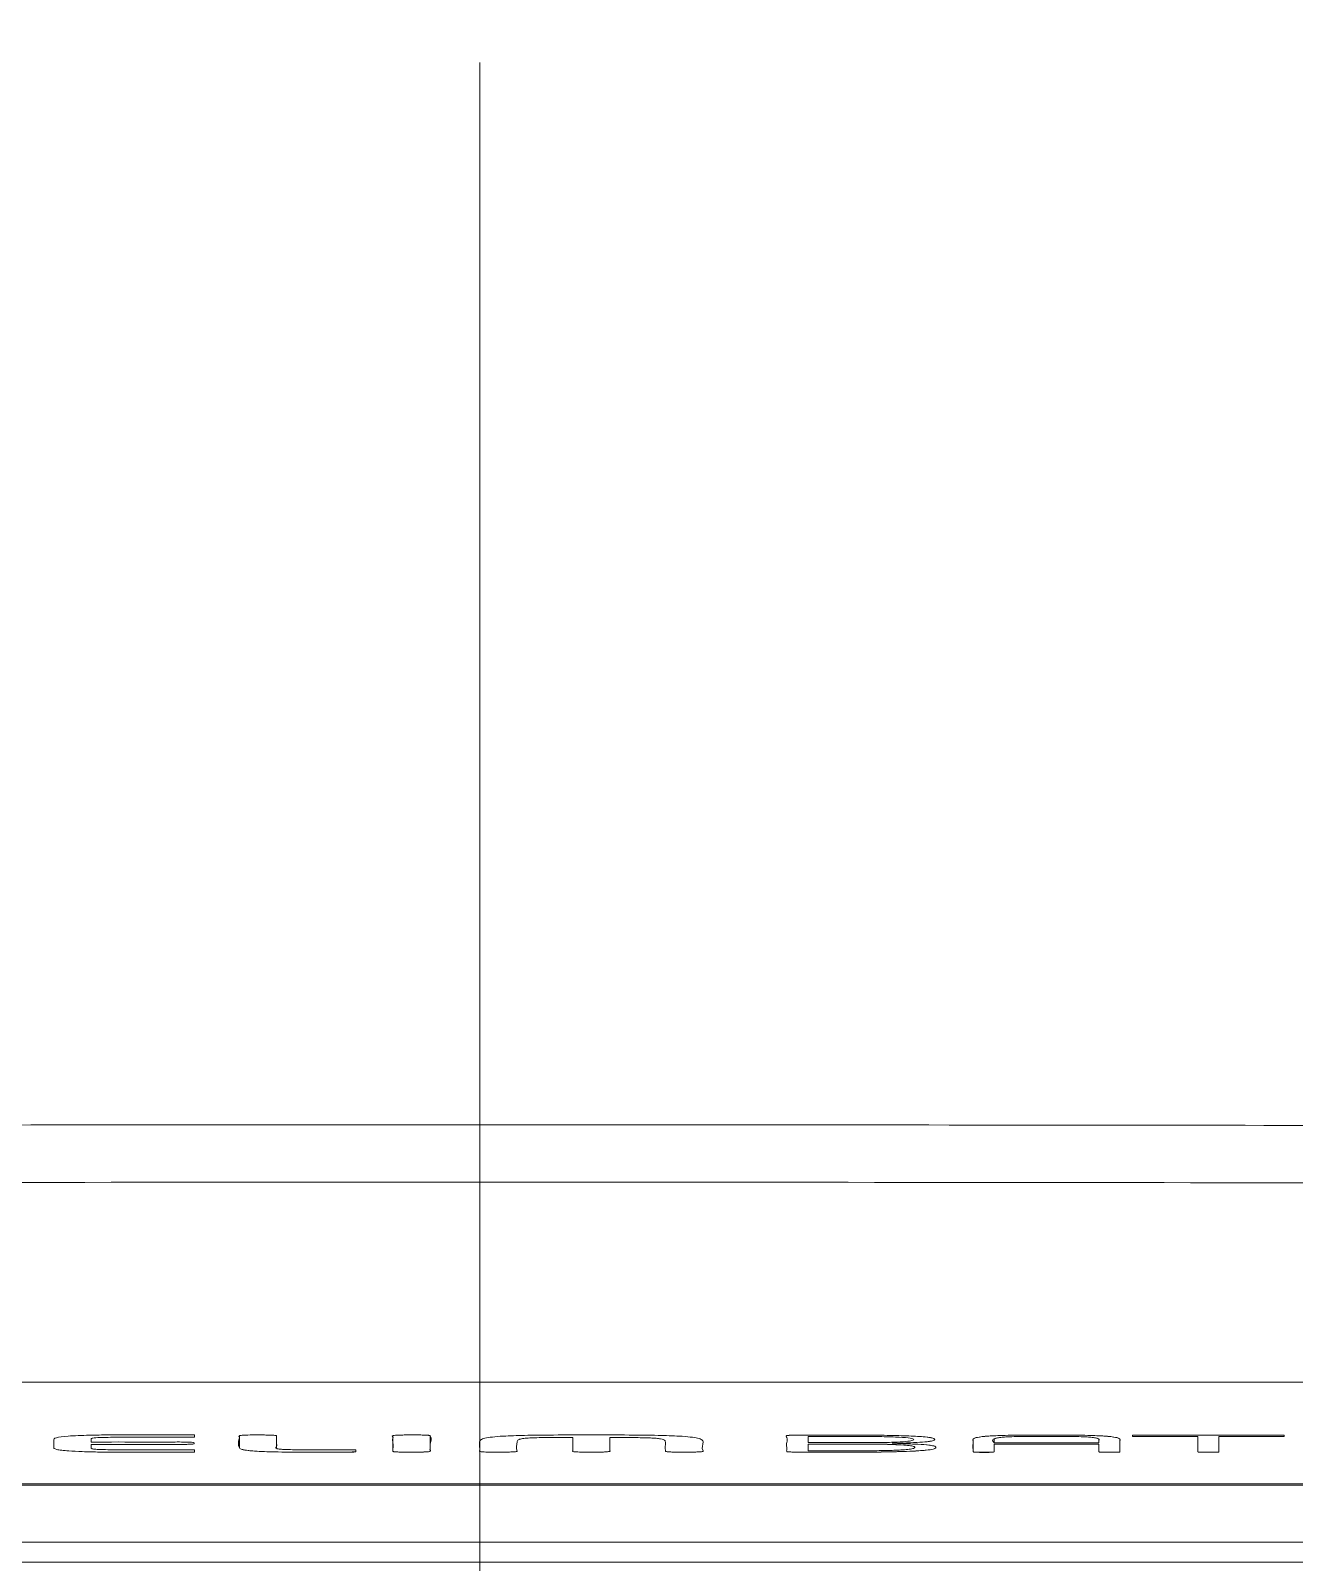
# Model space of a CAD drawing. Extents: x 1268 to 7307, y -579 to 1973.
# Drawn here: x 6064.51 to 6086.22, y 257.09 to 283.39 of the extents above; entities that cross this region are included whole.
import ezdxf

# ---------------------------------------------------------------- set-up
doc = ezdxf.new("R2010")
doc.units = 0
doc.header["$LTSCALE"] = 20
doc.header["$MEASUREMENT"] = 0
doc.linetypes.add('CENTER', pattern=[2, 1.25, -0.25, 0.25, -0.25])
doc.layers.get('0').update_dxf_attribs({"linetype": 'CONTINUOUS'})
doc.layers.add('1', color=7, linetype='CONTINUOUS')

msp = doc.modelspace()

# ---------------------------------------------------------------- linework, layer by layer
at = {"color": 7, "linetype": 'Continuous', "lineweight": 15}
for p, q in [((6104.727, 260.184), (6053.501, 260.184)), ((6104.727, 260.184), (6053.501, 260.184)), ((6067.326, 259.275), (6067.326, 259.236)), ((6067.326, 259.275), (6067.326, 259.236)), ((6077.865, 259.249), (6077.865, 259.144)), ((6077.865, 259.249), (6077.865, 259.144)), ((6077.865, 259.004), (6077.865, 259.119)), ((6077.865, 259.004), (6077.865, 259.119)), ((6079.493, 259.136), (6079.308, 259.132)), ((6079.493, 259.136), (6079.308, 259.132)), ((6079.308, 259.132), (6079.495, 259.126)), ((6079.308, 259.132), (6079.495, 259.126)), ((6081.06, 259.143), (6082.861, 259.143)), ((6081.06, 259.143), (6082.861, 259.143)), ((6081.06, 259.12), (6081.06, 258.985)), ((6082.861, 259.12), (6081.06, 259.12)), ((6081.06, 259.12), (6081.06, 258.985)), ((6082.861, 259.12), (6081.06, 259.12)), ((6082.861, 258.985), (6082.861, 259.12)), ((6082.861, 258.985), (6082.861, 259.12)), ((6083.474, 259.271), (6086.01, 259.271)), ((6083.474, 259.271), (6086.01, 259.271)), ((6084.562, 259.25), (6083.474, 259.25)), ((6084.562, 259.25), (6083.474, 259.25)), ((6084.562, 258.985), (6084.562, 259.25)), ((6084.562, 258.985), (6084.562, 259.25)), ((6084.922, 259.25), (6084.922, 258.985)), ((6086.01, 259.25), (6084.922, 259.25)), ((6084.922, 259.25), (6084.922, 258.985)), ((6086.01, 259.25), (6084.922, 259.25)), ((6086.043, 259.269), (6086.043, 259.252)), ((6086.043, 259.269), (6086.043, 259.252)), ((6067.327, 258.982), (6067.299, 258.982)), ((6067.327, 258.982), (6067.299, 258.982)), ((6067.327, 259.021), (6067.327, 258.982)), ((6067.327, 259.021), (6067.327, 258.982)), ((6070.097, 259.021), (6070.097, 258.984)), ((6070.097, 259.021), (6070.097, 258.984)), ((6039.727, 258.437), (6104.727, 258.437)), ((6039.727, 258.437), (6104.727, 258.437)), ((6039.727, 258.413), (6104.727, 258.413)), ((5968.031, 257.433), (6176.423, 257.433))]:
    msp.add_line(p, q, dxfattribs=at)
at = {"color": 7, "linetype": 'Continuous', "lineweight": 15, "flags": 128}
for points in [[(6067.299, 258.982), (6067.249, 258.981), (6067.205, 258.981), (6067.202, 258.981), (6067.202, 258.981), (6067.202, 258.981), (6067.202, 258.981), (6067.202, 258.981), (6067.202, 258.981), (6067.202, 258.981), (6067.202, 258.981), (6067.202, 258.981)], [(6067.299, 258.982), (6067.249, 258.981), (6067.205, 258.981), (6067.202, 258.981), (6067.202, 258.981), (6067.202, 258.981), (6067.202, 258.981), (6067.202, 258.981), (6067.202, 258.981), (6067.202, 258.981), (6067.202, 258.981), (6067.202, 258.981)], [(6070.097, 258.984), (6070.08, 258.984), (6070.079, 258.984), (6070.079, 258.984), (6070.078, 258.984), (6070.078, 258.984), (6070.062, 258.983), (6070.008, 258.983), (6069.98, 258.982), (6069.978, 258.982), (6069.978, 258.982), (6069.978, 258.982), (6069.978, 258.982), (6069.978, 258.982), (6069.978, 258.982), (6069.978, 258.982), (6069.978, 258.982), (6069.978, 258.982), (6069.978, 258.982), (6069.978, 258.982)]]:
    msp.add_lwpolyline(points, dxfattribs=at)
at = {"color": 7, "linetype": 'Continuous', "lineweight": 15}
msp.add_arc((6080.881, 260.431), 1.457, 263.9491, 277.0618, dxfattribs=at)
for points, knots in [([(6072.227, 264.602), (6068.488, 264.601), (6061.319, 264.598), (6051.029, 264.579), (6041.664, 264.552), (6033.227, 264.519), (6025.835, 264.484), (6019.454, 264.449), (6014.046, 264.416), (6009.452, 264.385), (6005.597, 264.354), (6001.111, 264.305), (5995.599, 264.214), (5989.044, 264.057), (5982.488, 263.849), (5976.002, 263.589), (5969.235, 263.256), (5962.634, 262.86), (5956.503, 262.42), (5950.773, 261.945), (5944.891, 261.384), (5938.493, 260.683), (5932.254, 259.903), (5926.2, 259.051), (5921.68, 258.351), (5918.405, 257.813), (5917.023, 257.574), (5916.505, 257.485)], [0, 0, 0, 0, 0.070455, 0.135104, 0.193948, 0.246989, 0.29423, 0.333385, 0.367403, 0.396306, 0.420078, 0.440185, 0.481122, 0.524531, 0.565128, 0.607203, 0.650633, 0.698182, 0.737901, 0.773078, 0.812433, 0.853317, 0.901758, 0.935931, 0.972857, 0.989809, 1, 1, 1, 1]), ([(6227.938, 257.482), (6227.537, 257.553), (6225.149, 257.976), (6221.137, 258.611), (6216.653, 259.278), (6213.093, 259.771), (6210.013, 260.175), (6206.897, 260.558), (6204.064, 260.887), (6201.338, 261.186), (6198.587, 261.472), (6195.617, 261.76), (6192.537, 262.038), (6189.268, 262.31), (6185.834, 262.573), (6179.965, 262.982), (6171.886, 263.443), (6161.885, 263.863), (6152.42, 264.143), (6145.115, 264.281), (6139.727, 264.346), (6135.742, 264.38), (6130.995, 264.412), (6125.328, 264.447), (6118.739, 264.484), (6111.226, 264.519), (6102.789, 264.552), (6093.425, 264.579), (6083.134, 264.598), (6075.965, 264.601), (6072.227, 264.602)], [0, 0, 0, 0, 0.007942, 0.047278, 0.078077, 0.09541, 0.117873, 0.138922, 0.157097, 0.174981, 0.193535, 0.211422, 0.233444, 0.254725, 0.276456, 0.30182, 0.371991, 0.43612, 0.496896, 0.553414, 0.574736, 0.598799, 0.628672, 0.664319, 0.705767, 0.753009, 0.806051, 0.864895, 0.929545, 1, 1, 1, 1]), ([(6072.227, 263.616), (6072.227, 264.002), (6072.227, 264.575), (6072.227, 264.515), (6072.227, 264.495)], [0, 0, 0, 0, 0.673407, 1, 1, 1, 1]), ([(5968.031, 257.433), (5968.105, 257.536), (5968.182, 257.639), (5968.294, 257.786), (5968.328, 257.83), (5968.396, 257.917), (5968.431, 257.961), (5968.537, 258.092), (5968.609, 258.18), (5968.829, 258.443), (5968.983, 258.618), (5969.464, 259.143), (5969.811, 259.493), (5970.278, 259.931), (5970.374, 260.018), (5970.518, 260.149), (5970.575, 260.193), (5970.713, 260.28), (5970.793, 260.324), (5971.245, 260.541), (5971.779, 260.712), (5973.182, 261.048), (5974.052, 261.212), (5975.592, 261.45), (5976.145, 261.528), (5977.032, 261.643), (5977.337, 261.681), (5977.965, 261.756), (5978.289, 261.793), (5979.952, 261.976), (5981.429, 262.115), (5984.642, 262.377), (5986.379, 262.499), (5990.078, 262.725), (5992.039, 262.827), (5996.146, 263.011), (5998.29, 263.093), (6002.718, 263.232), (6005.001, 263.29), (6009.658, 263.381), (6012.032, 263.414), (6015.025, 263.44), (6015.625, 263.444), (6016.827, 263.452), (6017.428, 263.455), (6018.629, 263.462), (6019.231, 263.466), (6020.132, 263.471), (6020.433, 263.472), (6021.034, 263.476), (6021.334, 263.477), (6024.041, 263.492), (6026.445, 263.504), (6033.666, 263.537), (6038.481, 263.556), (6052.936, 263.601), (6062.582, 263.616), (6072.227, 263.616)], [0.7121402, 0.7121402, 0.7121402, 0.7121402, 0.719641, 0.719641, 0.7228269, 0.7228269, 0.7260128, 0.7260128, 0.7323846, 0.7323846, 0.7451281, 0.7451281, 0.7706153, 0.7706153, 0.7769871, 0.7769871, 0.780173, 0.780173, 0.7833589, 0.7833589, 0.7961025, 0.7961025, 0.8088461, 0.8088461, 0.8152179, 0.8152179, 0.8184038, 0.8184038, 0.8215897, 0.8215897, 0.8343333, 0.8343333, 0.8470769, 0.8470769, 0.8598205, 0.8598205, 0.8725641, 0.8725641, 0.8853077, 0.8853077, 0.8980513, 0.8980513, 0.9012372, 0.9012372, 0.9044231, 0.9044231, 0.907609, 0.907609, 0.9092019, 0.9092019, 0.9107949, 0.9107949, 0.9235384, 0.9235384, 0.9490256, 0.9490256, 1, 1, 1, 1]), ([(6176.423, 257.433), (6176.348, 257.536), (6176.272, 257.639), (6176.16, 257.786), (6176.126, 257.83), (6176.057, 257.917), (6176.022, 257.961), (6175.917, 258.092), (6175.845, 258.18), (6175.624, 258.443), (6175.471, 258.618), (6174.989, 259.143), (6174.642, 259.493), (6174.175, 259.931), (6174.08, 260.018), (6173.936, 260.149), (6173.878, 260.193), (6173.741, 260.28), (6173.661, 260.324), (6173.209, 260.541), (6172.674, 260.712), (6171.271, 261.048), (6170.402, 261.212), (6168.862, 261.45), (6168.309, 261.528), (6167.422, 261.643), (6167.117, 261.681), (6166.488, 261.756), (6166.165, 261.793), (6164.502, 261.976), (6163.025, 262.115), (6159.811, 262.377), (6158.074, 262.499), (6154.375, 262.725), (6152.414, 262.827), (6148.308, 263.011), (6146.164, 263.093), (6141.735, 263.232), (6139.453, 263.29), (6134.795, 263.381), (6132.421, 263.414), (6129.428, 263.44), (6128.828, 263.444), (6127.627, 263.452), (6127.025, 263.455), (6125.824, 263.462), (6125.222, 263.466), (6124.322, 263.471), (6124.02, 263.472), (6123.42, 263.476), (6123.119, 263.477), (6120.413, 263.492), (6118.009, 263.504), (6110.788, 263.537), (6105.973, 263.556), (6091.518, 263.601), (6081.872, 263.616), (6072.227, 263.616)], [0.7121402, 0.7121402, 0.7121402, 0.7121402, 0.719641, 0.719641, 0.7228269, 0.7228269, 0.7260128, 0.7260128, 0.7323846, 0.7323846, 0.7451281, 0.7451281, 0.7706153, 0.7706153, 0.7769871, 0.7769871, 0.780173, 0.780173, 0.7833589, 0.7833589, 0.7961025, 0.7961025, 0.8088461, 0.8088461, 0.8152179, 0.8152179, 0.8184038, 0.8184038, 0.8215897, 0.8215897, 0.8343333, 0.8343333, 0.8470769, 0.8470769, 0.8598205, 0.8598205, 0.8725641, 0.8725641, 0.8853077, 0.8853077, 0.8980513, 0.8980513, 0.9012372, 0.9012372, 0.9044231, 0.9044231, 0.907609, 0.907609, 0.9092019, 0.9092019, 0.9107949, 0.9107949, 0.9235384, 0.9235384, 0.9490256, 0.9490256, 1, 1, 1, 1]), ([(6067.202, 258.981), (6067.105, 258.981), (6066.876, 258.98), (6066.501, 258.979), (6066.098, 258.979), (6065.721, 258.981), (6065.406, 258.988), (6065.181, 258.999), (6065.037, 259.012), (6064.953, 259.027), (6064.914, 259.042), (6064.906, 259.078), (6064.912, 259.12), (6064.911, 259.165), (6064.912, 259.197), (6064.907, 259.226), (6065.134, 259.258), (6065.494, 259.272), (6065.854, 259.277), (6066.138, 259.278), (6066.504, 259.277), (6066.884, 259.277), (6067.203, 259.275), (6067.326, 259.275)], [0, 0, 0, 0, 0.036682, 0.086618, 0.1412, 0.188795, 0.228836, 0.264032, 0.289599, 0.316387, 0.345952, 0.369153, 0.500499, 0.56617, 0.599007, 0.666442, 0.718562, 0.772345, 0.815458, 0.85659, 0.879046, 0.953484, 1, 1, 1, 1]), ([(6067.202, 258.981), (6067.105, 258.981), (6066.876, 258.98), (6066.501, 258.979), (6066.098, 258.979), (6065.721, 258.981), (6065.406, 258.988), (6065.181, 258.999), (6065.037, 259.012), (6064.953, 259.027), (6064.914, 259.042), (6064.906, 259.078), (6064.912, 259.12), (6064.911, 259.165), (6064.912, 259.197), (6064.907, 259.226), (6065.134, 259.258), (6065.494, 259.272), (6065.854, 259.277), (6066.138, 259.278), (6066.504, 259.277), (6066.884, 259.277), (6067.203, 259.275), (6067.326, 259.275)], [0, 0, 0, 0, 0.036682, 0.086618, 0.1412, 0.188795, 0.228836, 0.264032, 0.289599, 0.316387, 0.345952, 0.369153, 0.500499, 0.56617, 0.599007, 0.666442, 0.718562, 0.772345, 0.815458, 0.85659, 0.879046, 0.953484, 1, 1, 1, 1]), ([(6065.553, 259.114), (6065.554, 259.099), (6065.557, 259.076), (6065.548, 259.05), (6065.567, 259.035), (6065.647, 259.027), (6065.772, 259.023), (6065.917, 259.022), (6066.059, 259.021), (6066.218, 259.021), (6066.634, 259.021), (6067.015, 259.021), (6067.327, 259.021)], [0, 0, 0, 0, 0.2158143, 0.3242761, 0.3733332, 0.4179254, 0.4575598, 0.5121166, 0.5692467, 0.6050533, 0.6762733, 1, 1, 1, 1]), ([(6065.553, 259.114), (6065.554, 259.099), (6065.557, 259.076), (6065.548, 259.05), (6065.567, 259.035), (6065.647, 259.027), (6065.772, 259.023), (6065.917, 259.022), (6066.059, 259.021), (6066.218, 259.021), (6066.634, 259.021), (6067.015, 259.021), (6067.327, 259.021)], [0, 0, 0, 0, 0.2158143, 0.3242761, 0.3733332, 0.4179254, 0.4575598, 0.5121166, 0.5692467, 0.6050533, 0.6762733, 1, 1, 1, 1]), ([(6067.326, 259.236), (6066.936, 259.236), (6066.471, 259.236), (6065.946, 259.236), (6065.779, 259.234), (6065.667, 259.23), (6065.574, 259.223), (6065.55, 259.211), (6065.556, 259.188), (6065.554, 259.169), (6065.553, 259.154)], [0, 0, 0, 0, 0.427484, 0.509916, 0.574887, 0.611944, 0.642372, 0.713212, 0.786256, 1, 1, 1, 1]), ([(6067.326, 259.236), (6066.933, 259.236), (6066.539, 259.236), (6066.145, 259.236), (6065.553, 259.236), (6065.553, 259.224), (6065.553, 259.202), (6065.553, 259.186), (6065.553, 259.17), (6065.553, 259.154)], [0, 0, 0, 0, 0.504683, 0.504683, 0.504683, 0.722405, 0.722405, 0.722405, 1, 1, 1, 1]), ([(6065.553, 259.154), (6065.862, 259.155), (6066.306, 259.155), (6066.844, 259.153), (6067.108, 259.156), (6067.25, 259.152), (6067.303, 259.148), (6067.328, 259.141), (6067.32, 259.134), (6067.328, 259.127), (6067.304, 259.12), (6067.249, 259.116), (6067.116, 259.112), (6066.924, 259.114), (6066.626, 259.114), (6066.172, 259.114), (6065.795, 259.114), (6065.553, 259.114)], [0, 0, 0, 0, 0.234861, 0.3382, 0.412781, 0.432151, 0.452086, 0.474031, 0.501012, 0.527743, 0.548918, 0.568117, 0.587219, 0.654258, 0.712128, 0.815467, 1, 1, 1, 1]), ([(6065.553, 259.154), (6065.862, 259.155), (6066.306, 259.155), (6066.844, 259.153), (6067.108, 259.156), (6067.25, 259.152), (6067.303, 259.148), (6067.328, 259.141), (6067.32, 259.134), (6067.328, 259.127), (6067.304, 259.12), (6067.249, 259.116), (6067.116, 259.112), (6066.924, 259.114), (6066.626, 259.114), (6066.172, 259.114), (6065.795, 259.114), (6065.553, 259.114)], [0, 0, 0, 0, 0.234861, 0.3382, 0.412781, 0.432151, 0.452086, 0.474031, 0.501012, 0.527743, 0.548918, 0.568117, 0.587219, 0.654258, 0.712128, 0.815467, 1, 1, 1, 1]), ([(6069.978, 258.982), (6069.903, 258.982), (6069.699, 258.979), (6069.215, 258.979), (6068.698, 258.98), (6068.344, 258.999), (6068.202, 259.013), (6068.112, 259.032), (6068.068, 259.098), (6068.082, 259.167), (6068.108, 259.237), (6068.077, 259.257), (6068.11, 259.267), (6068.142, 259.271), (6068.188, 259.273), (6068.323, 259.277), (6068.472, 259.276), (6068.614, 259.274), (6068.668, 259.272), (6068.707, 259.269), (6068.732, 259.266), (6068.74, 259.261), (6068.735, 259.253), (6068.739, 259.236), (6068.737, 259.192), (6068.727, 259.138), (6068.757, 259.081), (6068.698, 259.049), (6068.776, 259.033), (6068.842, 259.027), (6068.95, 259.024), (6069.176, 259.02), (6069.565, 259.021), (6069.901, 259.021), (6070.097, 259.021)], [0, 0, 0, 0, 0.021032, 0.057936, 0.136603, 0.15684, 0.178427, 0.20351, 0.234484, 0.429754, 0.47076, 0.501739, 0.506827, 0.511931, 0.517253, 0.522984, 0.551593, 0.557653, 0.563174, 0.568366, 0.573131, 0.577958, 0.586451, 0.606749, 0.642997, 0.752836, 0.814347, 0.864886, 0.872649, 0.88101, 0.89145, 0.905617, 0.94508, 1, 1, 1, 1]), ([(6069.978, 258.982), (6069.955, 258.982), (6069.932, 258.982), (6069.788, 258.98), (6069.685, 258.979), (6069.281, 258.979), (6068.73, 258.979), (6068.098, 258.988), (6068.098, 259.055), (6068.098, 259.124), (6068.098, 259.193), (6068.098, 259.262), (6068.098, 259.269), (6068.181, 259.275), (6068.372, 259.275), (6068.464, 259.275), (6068.655, 259.275), (6068.738, 259.269), (6068.738, 259.262), (6068.738, 259.192), (6068.738, 259.121), (6068.738, 259.051), (6068.738, 259.036), (6068.738, 259.021), (6069.286, 259.021), (6069.557, 259.021), (6069.827, 259.021), (6070.097, 259.021)], [0, 0, 0, 0, 0.007403, 0.007403, 0.061313, 0.061313, 0.061313, 0.115224, 0.115224, 0.115224, 0.416097, 0.416097, 0.416097, 0.470008, 0.470008, 0.499335, 0.499335, 0.553245, 0.553245, 0.553245, 0.860318, 0.860318, 0.860318, 0.914229, 0.914229, 0.914229, 1, 1, 1, 1]), ([(6070.734, 258.995), (6070.737, 259.045), (6070.742, 259.119), (6070.724, 259.202), (6070.747, 259.241), (6070.711, 259.26), (6070.756, 259.269), (6070.801, 259.273), (6070.869, 259.275), (6071.003, 259.275), (6071.126, 259.275), (6071.234, 259.275), (6071.271, 259.274), (6071.304, 259.273), (6071.333, 259.271), (6071.355, 259.268), (6071.371, 259.266), (6071.421, 259.212), (6071.355, 259.138), (6071.384, 259.055), (6071.36, 259.016), (6071.397, 258.997), (6071.352, 258.988), (6071.307, 258.984), (6071.24, 258.982), (6071.104, 258.982), (6070.982, 258.982), (6070.874, 258.982), (6070.837, 258.983), (6070.801, 258.984), (6070.766, 258.987), (6070.739, 258.99), (6070.736, 258.993), (6070.734, 258.995)], [0, 0, 0, 0, 0.2323156, 0.3345317, 0.3795096, 0.4111216, 0.4177584, 0.4247163, 0.4324603, 0.4418033, 0.4689033, 0.4735227, 0.4775533, 0.4815102, 0.4859837, 0.4904879, 0.495084, 0.4998493, 0.7321649, 0.8343811, 0.8793589, 0.9108949, 0.9175501, 0.9245963, 0.932394, 0.9417407, 0.9688408, 0.9734441, 0.9774589, 0.9814021, 0.9873553, 0.9934787, 1, 1, 1, 1]), ([(6070.734, 258.995), (6070.734, 259.084), (6070.734, 259.173), (6070.734, 259.262), (6070.734, 259.269), (6070.798, 259.275), (6071.004, 259.275), (6071.104, 259.275), (6071.203, 259.275), (6071.298, 259.275), (6071.374, 259.269), (6071.374, 259.262), (6071.374, 259.173), (6071.374, 259.084), (6071.374, 258.995), (6071.374, 258.989), (6071.31, 258.982), (6071.104, 258.982), (6071.004, 258.982), (6070.905, 258.982), (6070.81, 258.982), (6070.734, 258.987), (6070.734, 258.995)], [0, 0, 0, 0, 0.368247, 0.368247, 0.368247, 0.419215, 0.419215, 0.449032, 0.449032, 0.449032, 0.5, 0.5, 0.5, 0.868247, 0.868247, 0.868247, 0.919215, 0.919215, 0.949032, 0.949032, 0.949032, 1, 1, 1, 1]), ([(6073.824, 259.233), (6073.641, 259.233), (6073.407, 259.234), (6073.143, 259.227), (6073.017, 259.221), (6072.928, 259.209), (6072.888, 259.193), (6072.869, 259.175), (6072.864, 259.11), (6072.845, 259.049), (6072.869, 258.993), (6072.854, 258.989), (6072.828, 258.986), (6072.773, 258.983), (6072.661, 258.981), (6072.53, 258.982), (6072.416, 258.981), (6072.332, 258.982), (6072.28, 258.985), (6072.246, 258.987), (6072.226, 258.991), (6072.22, 258.995), (6072.232, 259.028), (6072.22, 259.073), (6072.222, 259.121), (6072.222, 259.143), (6072.222, 259.152), (6072.222, 259.156), (6072.222, 259.158), (6072.222, 259.159), (6072.222, 259.159), (6072.222, 259.159), (6072.222, 259.159), (6072.222, 259.171), (6072.231, 259.191), (6072.297, 259.219), (6072.423, 259.24), (6072.651, 259.259), (6073.022, 259.27), (6073.539, 259.276), (6074.142, 259.277), (6074.746, 259.276), (6075.262, 259.27), (6075.633, 259.259), (6075.861, 259.24), (6075.987, 259.219), (6076.053, 259.191), (6076.079, 259.118), (6076.025, 259.052), (6076.067, 258.995), (6076.052, 258.99), (6076.015, 258.986), (6075.956, 258.983), (6075.873, 258.981), (6075.762, 258.982), (6075.645, 258.982), (6075.528, 258.982), (6075.462, 258.985), (6075.429, 258.989), (6075.413, 258.993), (6075.416, 259.001), (6075.41, 259.038), (6075.415, 259.09), (6075.415, 259.144), (6075.413, 259.175), (6075.392, 259.194), (6075.339, 259.209), (6075.265, 259.218), (6075.115, 259.227), (6074.836, 259.232), (6074.599, 259.233), (6074.461, 259.233)], [0, 0, 0, 0, 0.02706, 0.034462, 0.041033, 0.049896, 0.061276, 0.072878, 0.087292, 0.195502, 0.198677, 0.200963, 0.203351, 0.205873, 0.21172, 0.219607, 0.225535, 0.228879, 0.231995, 0.234345, 0.236766, 0.239332, 0.24382, 0.304417, 0.331081, 0.342812, 0.347974, 0.350245, 0.351244, 0.351684, 0.351878, 0.351963, 0.352, 0.352029, 0.375146, 0.39378, 0.409166, 0.423116, 0.443109, 0.468284, 0.500714, 0.533138, 0.558299, 0.578275, 0.592217, 0.607598, 0.626229, 0.649346, 0.756728, 0.76234, 0.765308, 0.768482, 0.771924, 0.775895, 0.780795, 0.788404, 0.793564, 0.797699, 0.80006, 0.802483, 0.8058, 0.8163, 0.879933, 0.911751, 0.927617, 0.943026, 0.951151, 0.95803, 0.964518, 0.979456, 1, 1, 1, 1]), ([(6073.824, 259.233), (6073.641, 259.233), (6073.407, 259.234), (6073.143, 259.227), (6073.017, 259.221), (6072.928, 259.209), (6072.888, 259.193), (6072.869, 259.175), (6072.864, 259.11), (6072.845, 259.049), (6072.869, 258.993), (6072.854, 258.989), (6072.828, 258.986), (6072.773, 258.983), (6072.661, 258.981), (6072.53, 258.982), (6072.416, 258.981), (6072.332, 258.982), (6072.28, 258.985), (6072.246, 258.987), (6072.226, 258.991), (6072.22, 258.995), (6072.232, 259.028), (6072.22, 259.073), (6072.222, 259.121), (6072.222, 259.143), (6072.222, 259.152), (6072.222, 259.156), (6072.222, 259.158), (6072.222, 259.159), (6072.222, 259.159), (6072.222, 259.159), (6072.222, 259.159), (6072.222, 259.171), (6072.231, 259.191), (6072.297, 259.219), (6072.423, 259.24), (6072.651, 259.259), (6073.022, 259.27), (6073.539, 259.276), (6074.142, 259.277), (6074.746, 259.276), (6075.262, 259.27), (6075.633, 259.259), (6075.861, 259.24), (6075.987, 259.219), (6076.053, 259.191), (6076.079, 259.118), (6076.025, 259.052), (6076.067, 258.995), (6076.052, 258.99), (6076.015, 258.986), (6075.956, 258.983), (6075.873, 258.981), (6075.762, 258.982), (6075.645, 258.982), (6075.528, 258.982), (6075.462, 258.985), (6075.429, 258.989), (6075.413, 258.993), (6075.416, 259.001), (6075.41, 259.038), (6075.415, 259.09), (6075.415, 259.144), (6075.413, 259.175), (6075.392, 259.194), (6075.339, 259.209), (6075.265, 259.218), (6075.115, 259.227), (6074.836, 259.232), (6074.599, 259.233), (6074.461, 259.233)], [0, 0, 0, 0, 0.02706, 0.034462, 0.041033, 0.049896, 0.061276, 0.072878, 0.087292, 0.195502, 0.198677, 0.200963, 0.203351, 0.205873, 0.21172, 0.219607, 0.225535, 0.228879, 0.231995, 0.234345, 0.236766, 0.239332, 0.24382, 0.304417, 0.331081, 0.342812, 0.347974, 0.350245, 0.351244, 0.351684, 0.351878, 0.351963, 0.352, 0.352029, 0.375146, 0.39378, 0.409166, 0.423116, 0.443109, 0.468284, 0.500714, 0.533138, 0.558299, 0.578275, 0.592217, 0.607598, 0.626229, 0.649346, 0.756728, 0.76234, 0.765308, 0.768482, 0.771924, 0.775895, 0.780795, 0.788404, 0.793564, 0.797699, 0.80006, 0.802483, 0.8058, 0.8163, 0.879933, 0.911751, 0.927617, 0.943026, 0.951151, 0.95803, 0.964518, 0.979456, 1, 1, 1, 1]), ([(6074.461, 259.233), (6074.459, 259.185), (6074.456, 259.117), (6074.467, 259.041), (6074.454, 259.009), (6074.468, 258.995), (6074.445, 258.989), (6074.399, 258.984), (6074.295, 258.981), (6074.16, 258.982), (6074.03, 258.982), (6073.942, 258.982), (6073.881, 258.984), (6073.839, 258.988), (6073.818, 258.994), (6073.827, 259.004), (6073.822, 259.02), (6073.825, 259.05), (6073.822, 259.122), (6073.823, 259.186), (6073.824, 259.233)], [0, 0, 0, 0, 0.2662333, 0.3780542, 0.4272516, 0.4447168, 0.4544693, 0.4634547, 0.4733956, 0.5000537, 0.5163283, 0.5267695, 0.5352873, 0.5438039, 0.5534514, 0.5691584, 0.5967103, 0.6459117, 0.7337667, 1, 1, 1, 1]), ([(6074.461, 259.233), (6074.459, 259.185), (6074.456, 259.117), (6074.467, 259.041), (6074.454, 259.009), (6074.468, 258.995), (6074.445, 258.989), (6074.399, 258.984), (6074.295, 258.981), (6074.16, 258.982), (6074.03, 258.982), (6073.942, 258.982), (6073.881, 258.984), (6073.839, 258.988), (6073.818, 258.994), (6073.827, 259.004), (6073.822, 259.02), (6073.825, 259.05), (6073.822, 259.122), (6073.823, 259.186), (6073.824, 259.233)], [0, 0, 0, 0, 0.2662333, 0.3780542, 0.4272516, 0.4447168, 0.4544693, 0.4634547, 0.4733956, 0.5000537, 0.5163283, 0.5267695, 0.5352873, 0.5438039, 0.5534514, 0.5691584, 0.5967103, 0.6459117, 0.7337667, 1, 1, 1, 1]), ([(6077.523, 258.985), (6077.52, 258.985), (6077.51, 258.986), (6077.503, 258.989), (6077.492, 258.999), (6077.506, 259.024), (6077.497, 259.076), (6077.492, 259.148), (6077.523, 259.214), (6077.48, 259.254), (6077.505, 259.266), (6077.514, 259.267), (6077.522, 259.268), (6077.526, 259.268)], [0, 0, 0, 0, 0.0050418, 0.0127277, 0.0240866, 0.1096237, 0.276012, 0.5731408, 0.8702618, 0.9812342, 0.9891365, 0.9952406, 1, 1, 1, 1]), ([(6077.523, 258.985), (6077.52, 258.985), (6077.51, 258.986), (6077.503, 258.989), (6077.492, 258.999), (6077.506, 259.024), (6077.497, 259.076), (6077.492, 259.148), (6077.523, 259.214), (6077.48, 259.254), (6077.505, 259.266), (6077.514, 259.267), (6077.522, 259.268), (6077.526, 259.268)], [0, 0, 0, 0, 0.0050418, 0.0127277, 0.0240866, 0.1096237, 0.276012, 0.5731408, 0.8702618, 0.9812342, 0.9891365, 0.9952406, 1, 1, 1, 1]), ([(6077.526, 259.268), (6077.531, 259.269), (6077.542, 259.269), (6077.57, 259.27), (6077.595, 259.271), (6077.612, 259.271)], [0, 0, 0, 0, 0.211482, 0.46154, 1, 1, 1, 1]), ([(6077.612, 259.271), (6077.827, 259.272), (6078.346, 259.275), (6079.012, 259.274), (6079.551, 259.262), (6079.829, 259.248), (6079.982, 259.23), (6080.038, 259.213), (6080.042, 259.198), (6080.034, 259.184), (6079.993, 259.172), (6079.902, 259.158), (6079.739, 259.145), (6079.577, 259.139), (6079.493, 259.136)], [0, 0, 0, 0, 0.158546, 0.382836, 0.482453, 0.569159, 0.625817, 0.688887, 0.74096, 0.782003, 0.826394, 0.868626, 0.931762, 1, 1, 1, 1]), ([(6077.612, 259.271), (6077.792, 259.273), (6078.129, 259.274), (6078.486, 259.274), (6078.922, 259.274), (6079.317, 259.27), (6079.872, 259.247), (6080.038, 259.23), (6080.039, 259.202), (6080.04, 259.199), (6080.04, 259.197), (6080.039, 259.195), (6080.038, 259.167), (6079.844, 259.147), (6079.493, 259.136)], [0, 0, 0, 0, 0.239406, 0.239406, 0.239406, 0.478813, 0.478813, 0.718219, 0.718219, 0.718219, 0.760594, 0.760594, 0.760594, 1, 1, 1, 1]), ([(6077.865, 259.144), (6078.162, 259.144), (6078.578, 259.143), (6079.099, 259.144), (6079.395, 259.152), (6079.591, 259.167), (6079.676, 259.185), (6079.692, 259.205), (6079.614, 259.226), (6079.364, 259.242), (6078.925, 259.251), (6078.416, 259.251), (6078.021, 259.25), (6077.865, 259.249)], [0, 0, 0, 0, 0.20015, 0.280985, 0.349587, 0.40758, 0.461821, 0.521337, 0.592492, 0.65922, 0.733488, 0.894609, 1, 1, 1, 1]), ([(6077.865, 259.144), (6078.162, 259.144), (6078.578, 259.143), (6079.099, 259.144), (6079.395, 259.152), (6079.591, 259.167), (6079.676, 259.185), (6079.692, 259.205), (6079.614, 259.226), (6079.364, 259.242), (6078.925, 259.251), (6078.416, 259.251), (6078.021, 259.25), (6077.865, 259.249)], [0, 0, 0, 0, 0.20015, 0.280985, 0.349587, 0.40758, 0.461821, 0.521337, 0.592492, 0.65922, 0.733488, 0.894609, 1, 1, 1, 1]), ([(6077.865, 259.119), (6078.131, 259.119), (6078.55, 259.119), (6079.134, 259.12), (6079.387, 259.108), (6079.508, 259.102)], [0, 0, 0, 0, 0.475014, 0.749386, 1, 1, 1, 1]), ([(6077.865, 259.119), (6078.174, 259.119), (6078.483, 259.119), (6078.792, 259.119), (6079.131, 259.119), (6079.363, 259.114), (6079.508, 259.102)], [0, 0, 0, 0, 0.645264, 0.645264, 0.645264, 1, 1, 1, 1]), ([(6079.508, 259.102), (6079.551, 259.099), (6079.638, 259.091), (6079.694, 259.076), (6079.707, 259.061), (6079.688, 259.045), (6079.614, 259.031), (6079.473, 259.018), (6079.234, 259.008), (6078.828, 259.002), (6078.364, 259.003), (6078.011, 259.004), (6077.865, 259.004)], [0, 0, 0, 0, 0.071134, 0.140847, 0.212832, 0.289895, 0.358436, 0.423087, 0.522486, 0.634153, 0.848938, 1, 1, 1, 1]), ([(6079.508, 259.102), (6079.551, 259.099), (6079.638, 259.091), (6079.694, 259.076), (6079.707, 259.061), (6079.688, 259.045), (6079.614, 259.031), (6079.473, 259.018), (6079.234, 259.008), (6078.828, 259.002), (6078.364, 259.003), (6078.011, 259.004), (6077.865, 259.004)], [0, 0, 0, 0, 0.071134, 0.140847, 0.212832, 0.289895, 0.358436, 0.423087, 0.522486, 0.634153, 0.848938, 1, 1, 1, 1]), ([(6079.495, 259.126), (6079.585, 259.123), (6079.761, 259.118), (6079.931, 259.103), (6080.024, 259.088), (6080.06, 259.075), (6080.063, 259.06), (6080.055, 259.043), (6079.978, 259.023), (6079.825, 259.006), (6079.683, 258.999), (6079.612, 258.995)], [0, 0, 0, 0, 0.132996, 0.260471, 0.347465, 0.439042, 0.507752, 0.631341, 0.763521, 0.881864, 1, 1, 1, 1]), ([(6079.495, 259.126), (6079.849, 259.117), (6080.06, 259.095), (6080.062, 259.066), (6080.062, 259.064), (6080.062, 259.062), (6080.062, 259.059), (6080.06, 259.027), (6079.888, 259.008), (6079.612, 258.995)], [0, 0, 0, 0, 0.457247, 0.457247, 0.457247, 0.542753, 0.542753, 0.542753, 1, 1, 1, 1]), ([(6080.7, 258.985), (6080.698, 259.034), (6080.695, 259.096), (6080.704, 259.174), (6080.682, 259.21), (6080.784, 259.239), (6080.932, 259.256), (6081.196, 259.269), (6081.556, 259.274), (6081.959, 259.274), (6082.363, 259.274), (6082.721, 259.269), (6082.986, 259.256), (6083.135, 259.239), (6083.239, 259.21), (6083.216, 259.174), (6083.223, 259.117), (6083.221, 259.065), (6083.221, 259.02), (6083.221, 259), (6083.221, 258.992), (6083.221, 258.988), (6083.221, 258.986), (6083.221, 258.985), (6083.22, 258.984), (6083.217, 258.983), (6083.212, 258.983), (6083.21, 258.982)], [0, 0, 0, 0, 0.20887, 0.261087, 0.331134, 0.361966, 0.387819, 0.413062, 0.458708, 0.498323, 0.537779, 0.583361, 0.608673, 0.634592, 0.665455, 0.735481, 0.787698, 0.904665, 0.956131, 0.978778, 0.98874, 0.993125, 0.995053, 0.996568, 0.997291, 0.998294, 1, 1, 1, 1]), ([(6080.7, 258.985), (6080.7, 259.055), (6080.7, 259.125), (6080.7, 259.196), (6080.7, 259.226), (6080.794, 259.245), (6081.15, 259.269), (6081.427, 259.274), (6081.819, 259.274), (6081.913, 259.274), (6082.007, 259.274), (6082.1, 259.274), (6082.489, 259.274), (6082.767, 259.269), (6083.125, 259.245), (6083.22, 259.226), (6083.221, 259.196), (6083.221, 259.125), (6083.221, 259.055), (6083.221, 258.985), (6083.221, 258.984), (6083.217, 258.983), (6083.21, 258.982)], [0, 0, 0, 0, 0.3360694, 0.3360694, 0.3360694, 0.3951222, 0.3951222, 0.454175, 0.454175, 0.454175, 0.4867722, 0.4867722, 0.4867722, 0.545825, 0.545825, 0.6048778, 0.6048778, 0.6048778, 0.9409472, 0.9409472, 0.9409472, 0.9999855, 0.9999855, 0.9999855, 0.9999855]), ([(6082.861, 259.143), (6082.859, 259.154), (6082.856, 259.18), (6082.877, 259.21), (6082.779, 259.232), (6082.668, 259.242), (6082.399, 259.252), (6081.96, 259.25), (6081.521, 259.252), (6081.253, 259.242), (6081.141, 259.232), (6081, 259.199), (6081.033, 259.169), (6081.06, 259.143)], [0, 0, 0, 0, 0.109934, 0.246434, 0.289894, 0.329355, 0.368592, 0.500142, 0.631562, 0.670763, 0.710197, 0.75365, 1, 1, 1, 1]), ([(6082.861, 259.143), (6082.861, 259.16), (6082.861, 259.177), (6082.86, 259.194), (6082.86, 259.216), (6082.816, 259.23), (6082.549, 259.249), (6082.357, 259.251), (6082.1, 259.251), (6082.007, 259.251), (6081.913, 259.251), (6081.819, 259.251), (6081.563, 259.251), (6081.371, 259.249), (6081.104, 259.23), (6081.06, 259.216), (6081.06, 259.194), (6081.06, 259.177), (6081.06, 259.16), (6081.06, 259.143)], [0.0000031, 0.0000031, 0.0000031, 0.0000031, 0.1893257, 0.1893257, 0.1893257, 0.3258258, 0.3258258, 0.4623259, 0.4623259, 0.4623259, 0.537674, 0.537674, 0.537674, 0.6741742, 0.6741742, 0.8106743, 0.8106743, 0.8106743, 0.9999969, 0.9999969, 0.9999969, 0.9999969]), ([(6083.436, 259.252), (6083.436, 259.255), (6083.436, 259.26), (6083.435, 259.265), (6083.436, 259.268), (6083.435, 259.269), (6083.437, 259.27), (6083.44, 259.27), (6083.445, 259.271), (6083.453, 259.271), (6083.463, 259.271), (6083.47, 259.271), (6083.474, 259.271)], [0, 0, 0, 0, 0.460722, 0.663419, 0.75263, 0.822723, 0.841458, 0.864823, 0.89211, 0.923304, 0.958784, 1, 1, 1, 1]), ([(6083.436, 259.252), (6083.436, 259.257), (6083.436, 259.263), (6083.436, 259.269), (6083.436, 259.27), (6083.448, 259.271), (6083.474, 259.271)], [0, 0, 0, 0, 0.322952, 0.322952, 0.322952, 1, 1, 1, 1]), ([(6083.439, 259.251), (6083.439, 259.251), (6083.438, 259.251), (6083.438, 259.251), (6083.437, 259.251), (6083.437, 259.251), (6083.437, 259.251), (6083.437, 259.251), (6083.437, 259.251), (6083.437, 259.251), (6083.437, 259.251), (6083.436, 259.251), (6083.436, 259.251), (6083.436, 259.252)], [0, 0, 0, 0, 0.086303, 0.14194, 0.178037, 0.214487, 0.22747, 0.239978, 0.251162, 0.264984, 0.300628, 0.408856, 1, 1, 1, 1]), ([(6083.474, 259.25), (6083.47, 259.25), (6083.461, 259.25), (6083.45, 259.251), (6083.443, 259.251), (6083.44, 259.251), (6083.439, 259.251)], [0, 0, 0, 0, 0.39732, 0.7097, 0.905333, 1, 1, 1, 1]), ([(6086.01, 259.271), (6086.017, 259.271), (6086.026, 259.271), (6086.035, 259.271), (6086.039, 259.271), (6086.041, 259.27), (6086.042, 259.27), (6086.043, 259.269)], [0, 0, 0, 0, 0.420815, 0.518599, 0.598991, 0.757849, 1, 1, 1, 1]), ([(6086.043, 259.252), (6086.043, 259.251), (6086.042, 259.251), (6086.042, 259.251), (6086.039, 259.251), (6086.035, 259.251), (6086.025, 259.251), (6086.016, 259.25), (6086.01, 259.25)], [0, 0, 0, 0, 0.144697, 0.200039, 0.262449, 0.368949, 0.5416, 1, 1, 1, 1]), ([(6070.097, 258.984), (6070.088, 258.984), (6070.079, 258.984), (6070.07, 258.984), (6069.999, 258.983), (6069.979, 258.982), (6069.978, 258.982), (6069.978, 258.982)], [0, 0, 0, 0, 0.033016, 0.033016, 0.879279, 0.879279, 1, 1, 1, 1]), ([(6077.622, 258.982), (6077.597, 258.983), (6077.566, 258.983), (6077.535, 258.984), (6077.527, 258.985), (6077.523, 258.985)], [0, 0, 0, 0, 0.712461, 0.88159, 1, 1, 1, 1]), ([(6077.622, 258.982), (6077.597, 258.983), (6077.566, 258.983), (6077.535, 258.984), (6077.527, 258.985), (6077.523, 258.985)], [0, 0, 0, 0, 0.712461, 0.88159, 1, 1, 1, 1]), ([(6079.612, 258.995), (6079.427, 258.99), (6079.035, 258.979), (6078.35, 258.978), (6077.875, 258.981), (6077.622, 258.982)], [0, 0, 0, 0, 0.2919, 0.62156, 1, 1, 1, 1]), ([(6079.612, 258.995), (6079.334, 258.984), (6078.941, 258.979), (6078.515, 258.979), (6078.151, 258.979), (6077.825, 258.98), (6077.622, 258.982)], [0, 0, 0, 0, 0.5, 0.5, 0.5, 1, 1, 1, 1]), ([(6080.71, 258.982), (6080.707, 258.983), (6080.703, 258.984), (6080.7, 258.984), (6080.7, 258.985), (6080.7, 258.985)], [0, 0, 0, 0, 0.626687, 0.841675, 1, 1, 1, 1]), ([(6080.727, 258.982), (6080.726, 258.982), (6080.725, 258.982), (6080.722, 258.982), (6080.719, 258.982), (6080.715, 258.982), (6080.712, 258.982), (6080.71, 258.982)], [0, 0, 0, 0, 0.102267, 0.236871, 0.408687, 0.667721, 1, 1, 1, 1]), ([(6080.727, 258.982), (6080.726, 258.982), (6080.725, 258.982), (6080.722, 258.982), (6080.719, 258.982), (6080.715, 258.982), (6080.712, 258.982), (6080.71, 258.982)], [0, 0, 0, 0, 0.102267, 0.236871, 0.408687, 0.667721, 1, 1, 1, 1]), ([(6081.06, 258.985), (6081.059, 258.983), (6081.044, 258.982), (6081.032, 258.982), (6080.93, 258.982), (6080.829, 258.982), (6080.727, 258.982)], [0, 0, 0, 0, 0.625782, 0.625782, 0.625782, 1, 1, 1, 1]), ([(6083.194, 258.982), (6083.137, 258.982), (6083.055, 258.982), (6082.961, 258.982), (6082.92, 258.982), (6082.901, 258.982), (6082.891, 258.982), (6082.884, 258.982), (6082.88, 258.982), (6082.875, 258.982), (6082.87, 258.983), (6082.865, 258.983), (6082.861, 258.984), (6082.861, 258.984), (6082.861, 258.985)], [0, 0, 0, 0, 0.476986, 0.68686, 0.779205, 0.819836, 0.85176, 0.862439, 0.875268, 0.890194, 0.90706, 0.932877, 0.963355, 1, 1, 1, 1]), ([(6083.194, 258.982), (6083.092, 258.982), (6082.99, 258.982), (6082.888, 258.982), (6082.879, 258.982), (6082.861, 258.983), (6082.861, 258.985)], [0, 0, 0, 0, 0.375, 0.375, 0.375, 1, 1, 1, 1]), ([(6083.21, 258.982), (6083.208, 258.982), (6083.205, 258.982), (6083.2, 258.982), (6083.196, 258.982), (6083.195, 258.982), (6083.194, 258.982), (6083.194, 258.982)], [0, 0, 0, 0, 0.420559, 0.726985, 0.910915, 0.961616, 1, 1, 1, 1]), ([(6083.21, 258.982), (6083.208, 258.982), (6083.205, 258.982), (6083.2, 258.982), (6083.196, 258.982), (6083.195, 258.982), (6083.194, 258.982), (6083.194, 258.982)], [0, 0, 0, 0, 0.420559, 0.726985, 0.910915, 0.961616, 1, 1, 1, 1]), ([(6084.896, 258.982), (6084.838, 258.982), (6084.756, 258.982), (6084.662, 258.982), (6084.621, 258.982), (6084.601, 258.982), (6084.591, 258.982), (6084.583, 258.982), (6084.577, 258.982), (6084.572, 258.982), (6084.567, 258.983), (6084.563, 258.984), (6084.563, 258.984), (6084.562, 258.985)], [0, 0, 0, 0, 0.4779279, 0.6882151, 0.7807427, 0.8214538, 0.8534407, 0.8684091, 0.8865263, 0.9079582, 0.9332493, 0.9634408, 1, 1, 1, 1]), ([(6084.896, 258.982), (6084.838, 258.982), (6084.756, 258.982), (6084.662, 258.982), (6084.621, 258.982), (6084.601, 258.982), (6084.591, 258.982), (6084.583, 258.982), (6084.577, 258.982), (6084.572, 258.982), (6084.567, 258.983), (6084.563, 258.984), (6084.563, 258.984), (6084.562, 258.985)], [0, 0, 0, 0, 0.4779279, 0.6882151, 0.7807427, 0.8214538, 0.8534407, 0.8684091, 0.8865263, 0.9079582, 0.9332493, 0.9634408, 1, 1, 1, 1]), ([(6084.922, 258.985), (6084.922, 258.984), (6084.921, 258.984), (6084.917, 258.983), (6084.912, 258.982), (6084.906, 258.982), (6084.901, 258.982), (6084.897, 258.982), (6084.896, 258.982)], [0, 0, 0, 0, 0.257039, 0.476489, 0.663234, 0.790173, 0.901433, 1, 1, 1, 1]), ([(6084.922, 258.985), (6084.922, 258.984), (6084.921, 258.984), (6084.917, 258.983), (6084.912, 258.982), (6084.906, 258.982), (6084.901, 258.982), (6084.897, 258.982), (6084.896, 258.982)], [0, 0, 0, 0, 0.257039, 0.476489, 0.663234, 0.790173, 0.901433, 1, 1, 1, 1])]:
    msp.add_open_spline(points, degree=3, knots=knots, dxfattribs=at)
for points, degree in [([(6077.526, 259.268), (6077.542, 259.27), (6077.565, 259.271), (6077.612, 259.271)], 3), ([(6083.439, 259.251), (6083.436, 259.251), (6083.437, 259.251), (6083.436, 259.252)], 3), ([(6083.474, 259.25), (6083.455, 259.25), (6083.442, 259.251), (6083.439, 259.251)], 3), ([(6086.01, 259.271), (6086.041, 259.271), (6086.04, 259.271), (6086.043, 259.269)], 3), ([(6086.043, 259.252), (6086.041, 259.251), (6086.047, 259.251), (6086.01, 259.25)], 3), ([(6080.71, 258.982), (6080.704, 258.983), (6080.699, 258.984), (6080.7, 258.985)], 3), ([(6176.663, 257.089), (5967.79, 257.089)], 1)]:
    msp.add_open_spline(points, degree=degree, dxfattribs=at)
at = {"layer": '1', "color": 1, "linetype": 'CENTER', "lineweight": 0, "ltscale": 2}
msp.add_line((6072.227, -247.158), (6072.227, 283.391), dxfattribs=at)

doc.saveas('drawing.dxf')
